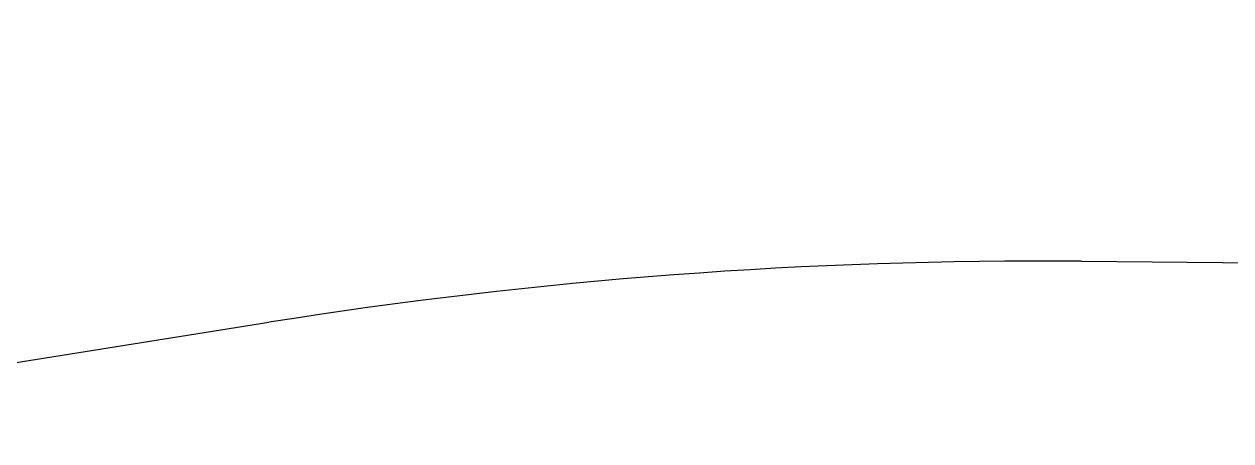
# Model space of a CAD drawing. Header units: metres. Extents: x 71066629 to 71645179, y 84793221 to 85208804.
# Drawn here: x 71243074 to 71270182, y 85001499 to 85010860 of the extents above; entities that cross this region are included whole.
import ezdxf

# ---------------------------------------------------------------- set-up
doc = ezdxf.new("R2010")
doc.units = ezdxf.units.M
doc.header["$LTSCALE"] = 1000
doc.linetypes.add('DASH', pattern=[0.35, 0.25, -0.1])
for name, color, linetype in [('G-PLTG', 105, 'Continuous'), ('G-SITE-BLUE', 5, 'Continuous'), ('G_N_GUIDES', 3, 'DASH')]:
    doc.layers.add(name, color=color, linetype=linetype)

# ---------------------------------------------------------------- blocks, each defined once
blk = doc.blocks.new('A$C237376EB')
at = {"layer": 'G-SITE-BLUE', "linetype": 'Continuous'}
for p, q in [((689.5156607093086, 593.3815759885911), (792.8164006657171, 592.5187861967861)), ((563.55131273999, 574.826406666878), (671.2663782207092, 592.011612462331))]:
    blk.add_line(p, q, dxfattribs=at)
blk.add_arc((688.5969493140292, 483.3854125583457), 110.0000000000054, 89.52146431338033, 99.0647554674295, dxfattribs=at)

msp = doc.modelspace()

# ---------------------------------------------------------------- hatches: boundary and pattern name
at = {"layer": 'G-PLTG'}
h = msp.add_hatch(dxfattribs=at)
h.set_pattern_fill('CROSS', color=256, scale=500, style=0)
h.set_pattern_definition([(0, (0, 0), (793.75, 793.75), [396.875, -1190.625]), (90, (198.4375, -198.4375), (-793.75, 793.75), [396.875, -1190.625])])
h.paths.add_polyline_path([(71196037.60386983, 85034299.44908424), (71200778.5078589, 85035050.33450916), (71199135.945976, 85045421.06208532), (71193590.5171412, 85044542.75244296), (71193590.5171412, 85029459.32600386), (71187911.45001635, 85029459.32600386, -0.1824418359989603), (71178092.40529095, 85023863.44140498), (71186788.29628481, 85024937.27469024), (71188055.41545753, 85016936.99911523), (71157491.58119805, 85012096.16335617), (71157491.5820516, 85006223.86572446), (71153991.58127634, 85005669.52005905), (71153991.58127604, 85011541.81783018), (71148617.0489227, 85010690.57553566), (71148800.03943798, 85009534.65488318), (71150279.51851642, 85009770.70527057), (71151228.72661899, 85003821.1685508), (71193684.69548151, 85010594.729509), (71248603.63344966, 85019356.6718189), (71243078.94096598, 85054238.20735522), (71238554.05508147, 85053521.53583688), (71241891.4893853, 85032449.80494626), (71218186.96921106, 85028695.37778522), (71220064.1827916, 85016843.11769816), (71199322.72763905, 85013557.99393219)])

# ---------------------------------------------------------------- block references
at = {"layer": 'G_N_GUIDES', "xscale": 1000, "yscale": 1000, "zscale": 1000}
msp.add_blockref('A$C237376EB', (70577308.67682125, 84412150.79480837), dxfattribs=at)

doc.saveas('drawing.dxf')
